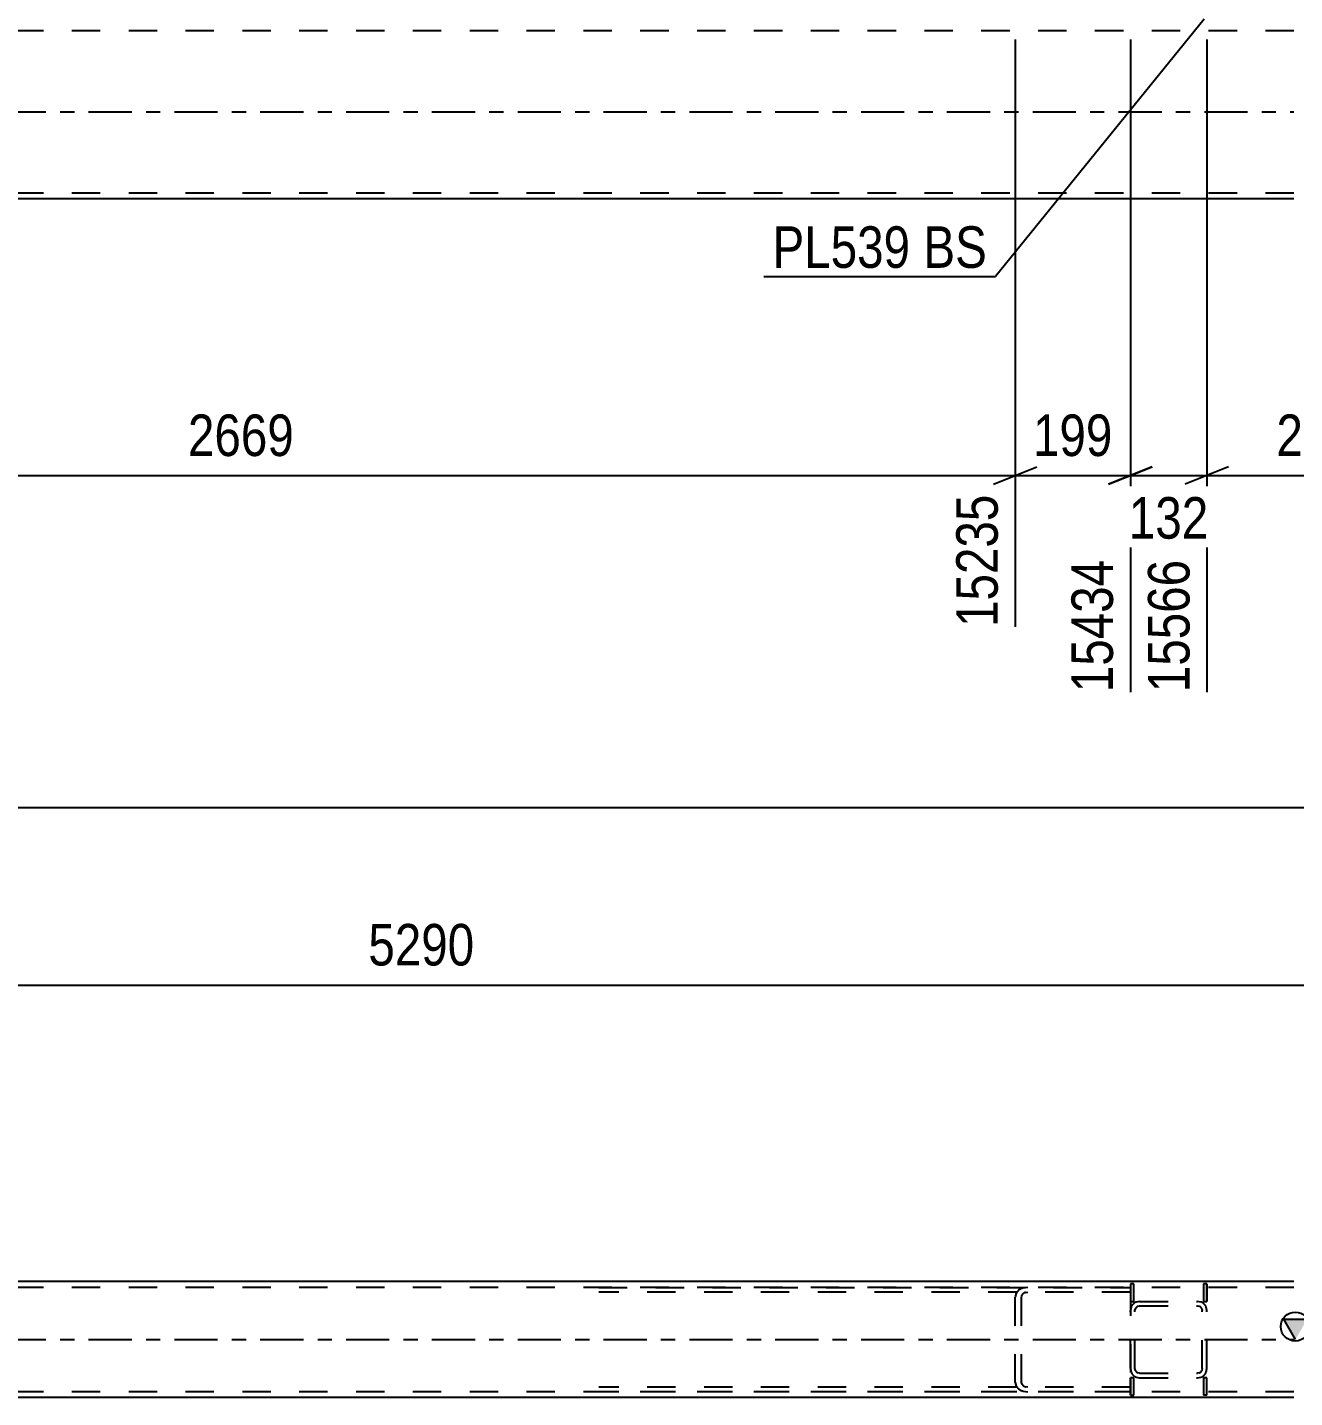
# Model space of a CAD drawing. Header units: millimetres. Extents: x -89 to 752, y -432 to 162.
# Drawn here: x 500.3 to 587.7, y -216.3 to -121.8 of the extents above; entities that cross this region are included whole.
import ezdxf

# ---------------------------------------------------------------- set-up
doc = ezdxf.new("R2010")
doc.units = ezdxf.units.MM
doc.linetypes.add('DXK_LINE_DOT2', pattern=[3.9198, 1.9599, -1.9599])
doc.linetypes.add('DXK_LINE_DOT3', pattern=[5.918699999999999, 2.979, -0.9799, 0.9799, -0.9799])
doc.styles.add('Arial Narrow', font='ARIALN.TTF', dxfattribs={"height": 0.2})

# ---------------------------------------------------------------- blocks, each defined once
blk = doc.blocks.new('Part-761544115-1853 - 1657')
at = {"color": 7, "linetype": 'DXK_LINE_DOT2'}
for p, q in [((587.6399387377973, -121.9999450683594), (-39.99999998011161, -121.9999450683594)), ((587.6399387377973, -133.1999450683594), (-39.99999998011161, -133.1999450683594))]:
    blk.add_line(p, q, dxfattribs=at)
at = {"color": 7, "linetype": 'DXK_LINE_DOT3'}
blk.add_line((-39.99999998011161, -127.5999450683594), (587.6399387377973, -127.5999450683594), dxfattribs=at)
at = {"color": 2, "linetype": 'Continuous'}
blk.add_line((587.6399387377973, -133.5999450683594), (-35.19983212905747, -133.5999450683594), dxfattribs=at)
blk = doc.blocks.new('Part-761544115-5536 - 5387')
at = {"color": 7, "linetype": 'DXK_LINE_DOT2'}
for p, q in [((576.9999387377973, -209.6491085250012), (576.7550213410833, -209.6978256241942)), ((576.9999387377973, -209.6491085250012), (580.9999387377973, -209.6491085250012)), ((581.2448561345111, -209.6978256241942), (580.9999387377973, -209.6491085250012)), ((576.4086558369902, -210.0441911282873), (576.3599387377972, -210.2891085250012)), ((576.3599387377972, -214.2891085250012), (576.3599387377972, -210.2891085250012)), ((576.6799387377972, -210.2891085250012), (576.7042972873937, -210.1666498266445)), ((576.6799387377972, -214.2891085250012), (576.6799387377972, -210.2891085250012)), ((576.8774800394406, -209.9934670745977), (576.9999387377973, -209.9691085250012)), ((576.9999387377973, -209.9691085250012), (580.9999387377973, -209.9691085250012)), ((580.9999387377973, -209.9691085250012), (581.1223974361538, -209.9934670745977)), ((581.2955801882007, -210.1666498266445), (581.3199387377972, -210.2891085250012)), ((581.3199387377972, -214.2891085250012), (581.3199387377972, -210.2891085250012)), ((581.6399387377973, -210.2891085250012), (581.5912216386042, -210.0441911282873)), ((581.6399387377973, -214.2891085250012), (581.6399387377973, -210.2891085250012)), ((576.3599387377972, -214.2891085250012), (576.4086558369902, -214.534025921715)), ((576.7042972873937, -214.4115672233578), (576.6799387377972, -214.2891085250012)), ((581.3199387377972, -214.2891085250012), (581.2955801882007, -214.4115672233578)), ((581.5912216386042, -214.534025921715), (581.6399387377973, -214.2891085250012)), ((576.7550213410833, -214.8803914258081), (576.9999387377973, -214.9291085250012)), ((576.9999387377973, -214.6091085250012), (576.8774800394406, -214.5847499754047)), ((576.9999387377973, -214.6091085250012), (580.9999387377973, -214.6091085250012)), ((576.9999387377973, -214.9291085250012), (580.9999387377973, -214.9291085250012)), ((581.1223974361538, -214.5847499754047), (580.9999387377973, -214.6091085250012)), ((580.9999387377973, -214.9291085250012), (581.2448561345111, -214.8803914258081))]:
    blk.add_line(p, q, dxfattribs=at)
at = {"color": 7, "linetype": 'DXK_LINE_DOT3'}
blk.add_line((578.9999387377973, -212.2891085250012), (578.9999387377973, -212.2891085250012), dxfattribs=at)
at = {"color": 7, "linetype": 'DXK_LINE_DOT2'}
for centre, radius, start, end in [((576.9999387377949, -210.2891085249988), 0.6399999999968224, 112.4999999999157, 157.5000000000891), ((580.9999387377997, -210.2891085249988), 0.6399999999967357, 22.4999999999148, 67.50000000009373), ((576.9999387377949, -210.2891085249988), 0.3199999999967577, 112.4999999997515, 157.5000000002493), ((580.9999387377995, -210.2891085249988), 0.3199999999967629, 22.49999999975068, 67.50000000024852), ((576.9999387377949, -214.2891085250035), 0.6399999999968409, 202.499999999911, 247.5000000000844), ((576.9999387377949, -214.2891085250035), 0.3199999999967623, 202.4999999997507, 247.5000000002485), ((580.9999387377995, -214.2891085250035), 0.3199999999967575, 292.4999999997515, 337.5000000002494), ((580.9999387377997, -214.2891085250035), 0.6399999999967789, 292.4999999999063, 337.5000000000852)]:
    blk.add_arc(centre, radius, start, end, dxfattribs=at)
blk = doc.blocks.new('Part-761544115-5424 - 5387')
at = {"linetype": 'Continuous'}
blk.add_hatch(color=2, dxfattribs=at).paths.add_polyline_path([(587.7382125998504, -212.2891085692978), (586.9382125879295, -210.8891085931396), (588.5382126117713, -210.8891085931396)])
at = {"color": 7, "linetype": 'DXK_LINE_DOT2'}
for p, q in [((587.6399387377973, -208.6891085692978), (-39.99999998011161, -208.6891085692978)), ((587.6399387377973, -208.2891085692978), (-23.51137975653241, -208.2891085692978)), ((587.6399387377973, -215.8891085692978), (-39.99999998011161, -215.8891085692978))]:
    blk.add_line(p, q, dxfattribs=at)
at = {"color": 2, "linetype": 'Continuous'}
for p, q in [((587.6399387377973, -208.2891085692978), (461.5109178839587, -208.2891085692978)), ((587.7382125998504, -212.2891085692978), (586.9382125879295, -210.8891085931396)), ((586.9382125879295, -210.8891085931396), (588.5382126117713, -210.8891085931396)), ((587.6399387377973, -216.2891085692978), (461.5253393524046, -216.2891085692978))]:
    blk.add_line(p, q, dxfattribs=at)
at = {"color": 7, "linetype": 'DXK_LINE_DOT3'}
blk.add_line((-39.99999998011161, -212.2891085692978), (587.6399387377973, -212.2891085692978), dxfattribs=at)
at = {"color": 2, "linetype": 'Continuous'}
blk.add_circle((587.7382125998504, -211.3891085931396), 1, dxfattribs=at)
blk = doc.blocks.new('Part-761544115-5427 - 5387')
at = {"color": 7, "linetype": 'DXK_LINE_DOT2'}
for p, q in [((581.6399387366197, -214.9291085250017), (581.3993712146242, -214.9291085250017)), ((581.3993712146242, -214.9291085250017), (581.3993712146242, -216.1291085250018)), ((581.3999387409852, -214.9291085250017), (581.3999387409852, -216.1291085250018)), ((581.6393712102587, -216.1291085250018), (581.6393712102587, -214.9291085250017)), ((581.6399387366197, -216.1291085250018), (581.6399387366197, -214.9291085250017)), ((581.6399387366197, -216.1291085250018), (581.3993712146242, -216.1291085250018))]:
    blk.add_line(p, q, dxfattribs=at)
blk = doc.blocks.new('Part-761544115-5428 - 5387')
at = {"color": 7, "linetype": 'DXK_LINE_DOT2'}
for p, q in [((581.6399387366197, -208.4491085250017), (581.3993712146242, -208.4491085250017)), ((581.3993712146242, -208.4491085250017), (581.3993712146242, -209.6491085250017)), ((581.3999387409852, -208.4491085250017), (581.3999387409852, -209.6491085250017)), ((581.6393712102587, -208.4491085250017), (581.6393712102587, -209.6491085250017)), ((581.6399387366197, -209.6491085250017), (581.6399387366197, -208.4491085250017)), ((581.3993712146242, -209.6491085250017), (581.6399387366197, -209.6491085250017))]:
    blk.add_line(p, q, dxfattribs=at)
blk = doc.blocks.new('Part-761544115-5429 - 5387')
at = {"color": 7, "linetype": 'DXK_LINE_DOT2'}
for p, q in [((576.6002589780232, -214.9291085250017), (576.3599387370684, -214.9291085250017)), ((576.3599387370684, -214.9291085250017), (576.3599387370684, -216.1291085250018)), ((576.3602589800523, -216.1291085250018), (576.3602589800523, -214.9291085250017)), ((576.5999387350394, -216.1291085250018), (576.5999387350394, -214.9291085250017)), ((576.6002589780232, -216.1291085250018), (576.6002589780232, -214.9291085250017)), ((576.3599387370684, -216.1291085250018), (576.6002589780232, -216.1291085250018))]:
    blk.add_line(p, q, dxfattribs=at)
blk = doc.blocks.new('Part-761544115-5430 - 5387')
at = {"color": 7, "linetype": 'DXK_LINE_DOT2'}
for p, q in [((576.6002589780232, -208.4491085250017), (576.3599387370684, -208.4491085250017)), ((576.3599387370684, -208.4491085250017), (576.3599387370684, -209.6491085250017)), ((576.3602589800523, -208.4491085250017), (576.3602589800523, -209.6491085250017)), ((576.5999387350394, -209.6491085250017), (576.5999387350394, -208.4491085250017)), ((576.6002589780232, -209.6491085250017), (576.6002589780232, -208.4491085250017)), ((576.3599387370684, -209.6491085250017), (576.6002589780232, -209.6491085250017))]:
    blk.add_line(p, q, dxfattribs=at)
blk = doc.blocks.new('Part-761544115-5512 - 5387')
at = {"color": 7, "linetype": 'DXK_LINE_DOT2'}
for p, q in [((539.70908553853, -208.6891085289674), (576.3599387370388, -208.6891085289674)), ((569.2939175736869, -208.6891085289674), (568.9577088667336, -208.7378256281605)), ((576.3599387370388, -208.6891085289674), (576.35993873703, -215.8891085289674)), ((576.3599387370388, -209.0091085289674), (539.70908553853, -209.0091085289674)), ((568.4822379535734, -209.0841911322536), (568.4153618837398, -209.3291085289674)), ((568.4153618837398, -215.2491085289674), (568.4153618837398, -209.3291085289674)), ((568.8546397287131, -209.3291085289674), (568.8880777636299, -209.2066498306108)), ((568.8546397287131, -215.2491085289674), (568.8546397287131, -209.3291085289674)), ((569.1258132202103, -209.0334670785639), (569.2939175736869, -209.0091085289674)), ((568.4153618837398, -215.2491085289674), (568.4822379535734, -215.4940259256813)), ((568.8880777636299, -215.3715672273241), (568.8546397287131, -215.2491085289674)), ((576.3599387370388, -215.5691085289674), (539.70908553853, -215.5691085289674)), ((576.3599387370388, -215.8891085289674), (539.70908553853, -215.8891085289674)), ((568.9577088667336, -215.8403914297744), (569.2939175736869, -215.8891085289674)), ((569.2939175736869, -215.5691085289674), (569.1258132202103, -215.5447499793709))]:
    blk.add_line(p, q, dxfattribs=at)
for centre, radius, start, end in [((569.1592318513758, -209.5139974472279), 0.8019066068150109, 104.5547373441905, 147.5895681091927), ((569.22657471253, -209.4215529880959), 0.4009533034054832, 104.554737344064, 147.5895681093536), ((569.1592318513758, -215.064219610707), 0.8019066068149555, 212.4104318908074, 255.4452626558094), ((569.22657471253, -215.1566640698389), 0.4009533034054891, 212.4104318906464, 255.4452626559361)]:
    blk.add_arc(centre, radius, start, end, dxfattribs=at)
blk = doc.blocks.new('StraightDimension-761544115-9781 - 1657')
at = {"color": 7, "linetype": 'Continuous'}
for p, q in [((568.4153618835525, -122.5999450683594), (568.4153618835525, -163.1251007726104)), ((576.3602589800523, -122.5999797827953), (576.3602589800523, -167.6251007726104)), ((566.9153618239478, -153.2844757964523), (569.9153619431571, -152.0844757487686)), ((577.860259039657, -152.0844757487686), (574.8602589204477, -153.2844757964523)), ((568.4153618835525, -152.6844757726104), (576.3602589800523, -152.6844757726104))]:
    blk.add_line(p, q, dxfattribs=at)
at = {"color": 0, "linetype": 'Continuous'}
blk.add_wipeout([(575.7602232007349, -157.884473568753), (571.5602232007632, -157.88448899621446), (571.5602611839996, -168.22511399614473), (575.7602611839714, -168.22509856868328)], dxfattribs=at)
at = {"color": 3, "linetype": 'Continuous', "style": 'Arial Narrow'}
blk.add_text('15434', height=2.86328125, rotation=90.0002104591497, dxfattribs=at).set_placement((575.1602589800523, -167.6251007726104))
at = {"color": 0}
blk.add_wipeout([(575.7299979318024, -151.93447577261037), (575.7299979318024, -147.73447577261032), (569.0456229318023, -147.73447577261032), (569.0456229318023, -151.93447577261037)], dxfattribs=at)
at = {"color": 3, "style": 'Arial Narrow'}
blk.add_text('199', height=2.86328125, dxfattribs=at).set_placement((569.6456229318023, -151.3344757726104))
blk = doc.blocks.new('StraightDimension-761544115-9779 - 1657')
at = {"color": 7, "linetype": 'Continuous'}
for p, q in [((581.6393712102587, -122.5999797827056), (581.6393712102587, -167.6251007726104)), ((598.5390147802425, -139.3999450683594), (598.5390147802425, -163.1251007726104)), ((583.1393712698633, -152.0844757487686), (580.139371150654, -153.2844757964523)), ((597.0390147206379, -153.2844757964523), (600.0390148398471, -152.0844757487686)), ((581.6393712102587, -152.6844757726104), (598.5390147802425, -152.6844757726104))]:
    blk.add_line(p, q, dxfattribs=at)
at = {"color": 0}
blk.add_wipeout([(594.3454429952507, -151.9344757726104), (594.3454429952507, -147.73447577261035), (585.8329429952506, -147.73447577261035), (585.8329429952506, -151.9344757726104)], dxfattribs=at)
at = {"color": 3, "style": 'Arial Narrow'}
blk.add_text('2159', height=2.86328125, dxfattribs=at).set_placement((586.4329429952506, -151.3344757726104))
at = {"color": 0, "linetype": 'Continuous'}
blk.add_wipeout([(597.938979000925, -153.38447356875304), (593.7389790009532, -153.3844889962145), (593.7390169841898, -163.72511399614473), (597.9390169841614, -163.72509856868328)], dxfattribs=at)
at = {"color": 3, "linetype": 'Continuous', "style": 'Arial Narrow'}
blk.add_text('17725', height=2.86328125, rotation=90.0002104591497, dxfattribs=at).set_placement((597.3390147802425, -163.1251007726104))
blk = doc.blocks.new('StraightDimension-761544115-9782 - 1657')
at = {"color": 7, "linetype": 'Continuous'}
for p, q in [((461.638739524872, -122.5999797826958), (461.638739524872, -167.6251007726104)), ((568.4153618835525, -122.5999450683594), (568.4153618835525, -163.1251007726104)), ((463.1387395844766, -152.0844757487686), (460.1387394652673, -153.2844757964523)), ((566.9153618239478, -153.2844757964523), (569.9153619431571, -152.0844757487686)), ((461.638739524872, -152.6844757726104), (568.4153618835525, -152.6844757726104))]:
    blk.add_line(p, q, dxfattribs=at)
at = {"color": 0}
blk.add_wipeout([(519.2833007042123, -151.9344757726104), (519.2833007042123, -147.73447577261035), (510.77080070421226, -147.73447577261035), (510.77080070421226, -151.9344757726104)], dxfattribs=at)
at = {"color": 3, "style": 'Arial Narrow'}
blk.add_text('2669', height=2.86328125, dxfattribs=at).set_placement((511.3708007042122, -151.3344757726104))
at = {"color": 0, "linetype": 'Continuous'}
blk.add_wipeout([(567.815326104235, -153.38447356875304), (563.6153261042633, -153.3844889962145), (563.6153640874999, -163.72511399614473), (567.8153640874715, -163.72509856868328)], dxfattribs=at)
at = {"color": 3, "linetype": 'Continuous', "style": 'Arial Narrow'}
blk.add_text('15235', height=2.86328125, rotation=90.0002104591497, dxfattribs=at).set_placement((567.2153618835524, -163.1251007726104))
blk = doc.blocks.new('StraightDimension-761544115-9780 - 1657')
at = {"color": 7, "linetype": 'Continuous'}
for p, q in [((576.3602589800523, -122.5999797827953), (576.3602589800523, -167.6251007726104)), ((581.6393712102587, -122.5999797827056), (581.6393712102587, -167.6251007726104)), ((574.8602589204477, -153.2844757964523), (577.860259039657, -152.0844757487686)), ((583.1393712698633, -152.0844757487686), (580.139371150654, -153.2844757964523)), ((576.3602589800523, -152.6844757726104), (581.6393712102587, -152.6844757726104))]:
    blk.add_line(p, q, dxfattribs=at)
at = {"color": 0}
blk.add_wipeout([(582.3420025951556, -157.63447577261036), (582.3420025951556, -153.43447577261043), (575.6576275951555, -153.43447577261043), (575.6576275951555, -157.63447577261036)], dxfattribs=at)
at = {"color": 3, "style": 'Arial Narrow'}
blk.add_text('132', height=2.86328125, dxfattribs=at).set_placement((576.2576275951556, -157.0344757726104))
at = {"color": 0, "linetype": 'Continuous'}
blk.add_wipeout([(581.0393354309412, -157.884473568753), (576.8393354309694, -157.88448899621446), (576.839373414206, -168.22511399614473), (581.0393734141776, -168.22509856868328)], dxfattribs=at)
at = {"color": 3, "linetype": 'Continuous', "style": 'Arial Narrow'}
blk.add_text('15566', height=2.86328125, rotation=90.0002104591497, dxfattribs=at).set_placement((580.4393712102586, -167.6251007726104))
blk = doc.blocks.new('StraightDimension-761544115-10544 - 5387')
at = {"color": 7, "linetype": 'Continuous'}
for p, q in [((456.3958448773762, -199.1388446777238), (456.3958448773762, -177.3894268323385)), ((598.5391999850405, -207.2891085692978), (598.5391999850405, -177.3894268323385)), ((457.8958449369809, -187.2300518084967), (454.8958448177716, -188.4300518561804)), ((456.3958448773762, -187.8300518323385), (598.5391999850405, -187.8300518323385)), ((597.0391999254358, -188.4300518561804), (600.0392000446451, -187.2300518084967))]:
    blk.add_line(p, q, dxfattribs=at)
at = {"color": 0}
blk.add_wipeout([(531.7237724312083, -187.0800518323385), (531.7237724312083, -182.8800518323385), (523.2112724312083, -182.8800518323385), (523.2112724312083, -187.0800518323385)], dxfattribs=at)
at = {"color": 3, "style": 'Arial Narrow'}
blk.add_text('5290', height=2.86328125, dxfattribs=at).set_placement((523.8112724312084, -186.4800518323385))
at = {"color": 0, "linetype": 'Continuous'}
blk.add_wipeout([(597.9391642057229, -176.78942462848124), (593.7391642057512, -176.7894400559427), (593.7392021889877, -187.13006505587293), (597.9392021889594, -187.13004962841148)], dxfattribs=at)
at = {"color": 3, "linetype": 'Continuous', "style": 'Arial Narrow'}
blk.add_text('17700', height=2.86328125, rotation=90.0002104591497, dxfattribs=at).set_placement((597.3391999850404, -186.5300518323385))
blk = doc.blocks.new('StraightDimension-761544115-10765 - 5387')
at = {"color": 7, "linetype": 'Continuous'}
blk.add_line((-39.99926119607582, -175.5736437338174), (598.5391999890404, -175.5736437338174), dxfattribs=at)
blk = doc.blocks.new('MarkSet-761544115-3442 - 1657')
at = {"color": 30, "linetype": 'Continuous'}
for p in [(581.4592599509109, -121.192506103382), (551.0833441071363, -138.9552085040115)]:
    blk.add_line(p, (567.0700628571362, -138.9552085040115), dxfattribs=at)
at = {"color": 0}
for points in [[(561.1872503571361, -138.3552085040115), (561.1872503571361, -135.3552085040115), (551.6833441071361, -135.3552085040115), (551.6833441071361, -138.3552085040115)], [(566.4700628571362, -138.35520850401147), (566.4700628571362, -135.3552085040115), (562.0872503571362, -135.3552085040115), (562.0872503571362, -138.35520850401147)]]:
    blk.add_wipeout(points, dxfattribs=at)
for points in [[(561.1872503571361, -138.3552085040115), (561.1872503571361, -135.3552085040115), (551.6833441071361, -135.3552085040115), (551.6833441071361, -138.3552085040115)], [(566.4700628571362, -138.35520850401147), (566.4700628571362, -135.3552085040115), (562.0872503571362, -135.3552085040115), (562.0872503571362, -138.35520850401147)]]:
    blk.add_wipeout(points, dxfattribs=at)
at = {"color": 3, "style": 'Arial Narrow'}
for s, p in [('PL539', (551.6833441071362, -138.3552085040115)), ('BS', (562.0872503571362, -138.3552085040115))]:
    blk.add_text(s, height=2.86328125, dxfattribs=at).set_placement(p)

msp = doc.modelspace()

# ---------------------------------------------------------------- block references
for name in ['Part-761544115-1853 - 1657', 'StraightDimension-761544115-10544 - 5387', 'Part-761544115-5424 - 5387', 'Part-761544115-5512 - 5387', 'Part-761544115-5430 - 5387', 'Part-761544115-5428 - 5387', 'Part-761544115-5536 - 5387', 'Part-761544115-5429 - 5387', 'Part-761544115-5427 - 5387']:
    msp.add_blockref(name, (0, 0))

# ---------------------------------------------------------------- next in the draw order: block references
for name in ['StraightDimension-761544115-9781 - 1657', 'StraightDimension-761544115-9779 - 1657', 'StraightDimension-761544115-10765 - 5387']:
    msp.add_blockref(name, (0, 0))

# ---------------------------------------------------------------- next in the draw order: block references
for name in ['StraightDimension-761544115-9782 - 1657', 'StraightDimension-761544115-9780 - 1657']:
    msp.add_blockref(name, (0, 0))

# ---------------------------------------------------------------- next in the draw order: block references
msp.add_blockref('MarkSet-761544115-3442 - 1657', (0, 0))

doc.saveas('drawing.dxf')
